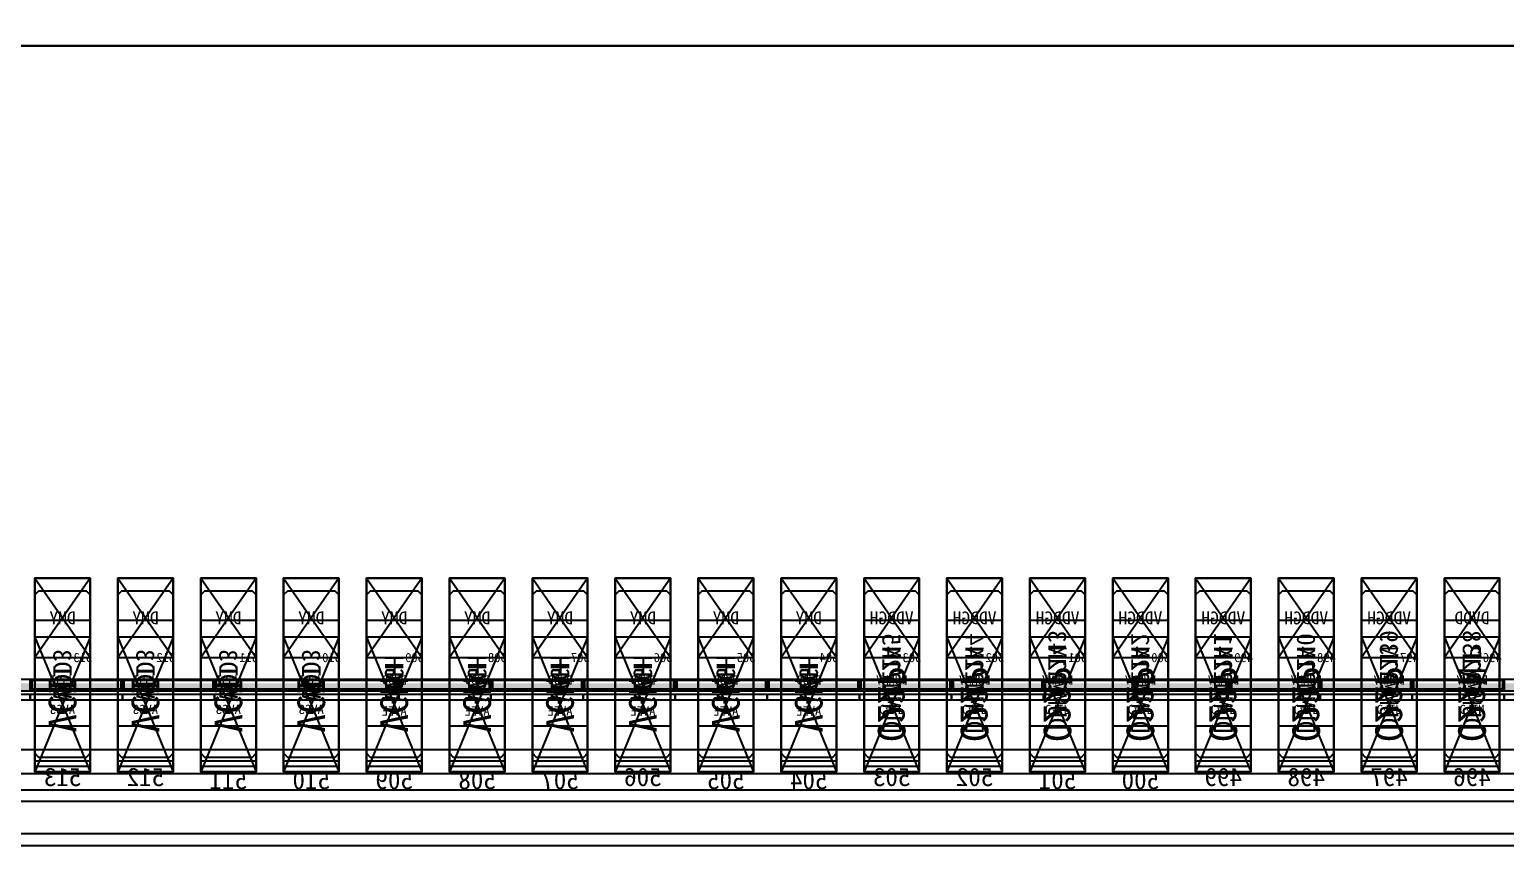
# Model space of a CAD drawing. Header units: millimetres. Extents: x 427 to 2444, y 137 to 817.
# Drawn here: x 1126.246 to 1127.047, y 300.775 to 301.218 of the extents above; entities that cross this region are included whole.
import ezdxf
from ezdxf.enums import TextEntityAlignment as Align

# ---------------------------------------------------------------- set-up
doc = ezdxf.new("R2010")
doc.units = ezdxf.units.MM
for name, color, linetype in [('L0', 211, 'Continuous'), ('L102', 91, 'Continuous'), ('L114', 213, 'Continuous'), ('L240', 60, 'Continuous'), ('L241', 200, 'Continuous'), ('L242', 51, 'Continuous'), ('L245', 53, 'Continuous'), ('L246', 93, 'Continuous'), ('L59', 140, 'Continuous'), ('L63', 4, 'Continuous'), ('L98', 150, 'Continuous')]:
    doc.layers.add(name, color=color, linetype=linetype)
doc.styles.add('txt', font='simhei.ttf')

# ---------------------------------------------------------------- blocks, each defined once
blk = doc.blocks.new('HX8394_F_PAD')
at = {"layer": 'L0'}
blk.add_lwpolyline([(-13.86, -0.4025), (-13.86, 0.4025), (13.86, 0.4025), (13.86, -0.4025), (-13.86, -0.4025)], close=True, dxfattribs=at)
at = {"layer": 'L241'}
blk.add_lwpolyline([(-13.9, -0.435), (-13.9, 0.435), (13.9, 0.435), (13.9, -0.435), (-13.9, -0.435)], close=True, dxfattribs=at)
at = {"layer": 'L242'}
for points in [[(8.6045, -0.3935), (8.6025, -0.3915), (8.6025, -0.3055), (8.6045, -0.3035), (8.6305, -0.3035), (8.6325, -0.3055), (8.6325, -0.3915), (8.6305, -0.3935), (8.6045, -0.3935)], [(8.6495, -0.3935), (8.6475, -0.3915), (8.6475, -0.3055), (8.6495, -0.3035), (8.6755, -0.3035), (8.6775, -0.3055), (8.6775, -0.3915), (8.6755, -0.3935), (8.6495, -0.3935)], [(8.6945, -0.3935), (8.6925, -0.3915), (8.6925, -0.3055), (8.6945, -0.3035), (8.7205, -0.3035), (8.7225, -0.3055), (8.7225, -0.3915), (8.7205, -0.3935), (8.6945, -0.3935)], [(8.7395, -0.3935), (8.7375, -0.3915), (8.7375, -0.3055), (8.7395, -0.3035), (8.7655, -0.3035), (8.7675, -0.3055), (8.7675, -0.3915), (8.7655, -0.3935), (8.7395, -0.3935)], [(8.7845, -0.3935), (8.7825, -0.3915), (8.7825, -0.3055), (8.7845, -0.3035), (8.8105, -0.3035), (8.8125, -0.3055), (8.8125, -0.3915), (8.8105, -0.3935), (8.7845, -0.3935)], [(8.8295, -0.3935), (8.8275, -0.3915), (8.8275, -0.3055), (8.8295, -0.3035), (8.8555, -0.3035), (8.8575, -0.3055), (8.8575, -0.3915), (8.8555, -0.3935), (8.8295, -0.3935)], [(8.8745, -0.3935), (8.8725, -0.3915), (8.8725, -0.3055), (8.8745, -0.3035), (8.9005, -0.3035), (8.9025, -0.3055), (8.9025, -0.3915), (8.9005, -0.3935), (8.8745, -0.3935)], [(8.9195, -0.3935), (8.9175, -0.3915), (8.9175, -0.3055), (8.9195, -0.3035), (8.9455, -0.3035), (8.9475, -0.3055), (8.9475, -0.3915), (8.9455, -0.3935), (8.9195, -0.3935)], [(8.9645, -0.3935), (8.9625, -0.3915), (8.9625, -0.3055), (8.9645, -0.3035), (8.9905, -0.3035), (8.9925, -0.3055), (8.9925, -0.3915), (8.9905, -0.3935), (8.9645, -0.3935)], [(9.0095, -0.3935), (9.0075, -0.3915), (9.0075, -0.3055), (9.0095, -0.3035), (9.0355, -0.3035), (9.0375, -0.3055), (9.0375, -0.3915), (9.0355, -0.3935), (9.0095, -0.3935)], [(9.0545, -0.3935), (9.0525, -0.3915), (9.0525, -0.3055), (9.0545, -0.3035), (9.0805, -0.3035), (9.0825, -0.3055), (9.0825, -0.3915), (9.0805, -0.3935), (9.0545, -0.3935)], [(9.0995, -0.3935), (9.0975, -0.3915), (9.0975, -0.3055), (9.0995, -0.3035), (9.1255, -0.3035), (9.1275, -0.3055), (9.1275, -0.3915), (9.1255, -0.3935), (9.0995, -0.3935)], [(9.1445, -0.3935), (9.1425, -0.3915), (9.1425, -0.3055), (9.1445, -0.3035), (9.1705, -0.3035), (9.1725, -0.3055), (9.1725, -0.3915), (9.1705, -0.3935), (9.1445, -0.3935)], [(9.1895, -0.3935), (9.1875, -0.3915), (9.1875, -0.3055), (9.1895, -0.3035), (9.2155, -0.3035), (9.2175, -0.3055), (9.2175, -0.3915), (9.2155, -0.3935), (9.1895, -0.3935)], [(9.2345, -0.3935), (9.2325, -0.3915), (9.2325, -0.3055), (9.2345, -0.3035), (9.2605, -0.3035), (9.2625, -0.3055), (9.2625, -0.3915), (9.2605, -0.3935), (9.2345, -0.3935)], [(9.2795, -0.3935), (9.2775, -0.3915), (9.2775, -0.3055), (9.2795, -0.3035), (9.3055, -0.3035), (9.3075, -0.3055), (9.3075, -0.3915), (9.3055, -0.3935), (9.2795, -0.3935)], [(9.3245, -0.3935), (9.3225, -0.3915), (9.3225, -0.3055), (9.3245, -0.3035), (9.3505, -0.3035), (9.3525, -0.3055), (9.3525, -0.3915), (9.3505, -0.3935), (9.3245, -0.3935)], [(9.3695, -0.3935), (9.3675, -0.3915), (9.3675, -0.3055), (9.3695, -0.3035), (9.3955, -0.3035), (9.3975, -0.3055), (9.3975, -0.3915), (9.3955, -0.3935), (9.3695, -0.3935)]]:
    blk.add_lwpolyline(points, close=True, dxfattribs=at)
at = {"layer": 'L240', "style": 'txt'}
for s, p in [('C22P', (8.6175, -0.346834)), ('C22N', (8.6625, -0.346834)), ('C22N', (8.7075, -0.346834)), ('C22N', (8.7525, -0.346834)), ('C22N', (8.7975, -0.346834)), ('C22N', (8.8425, -0.346834)), ('C22N', (8.8875, -0.346834)), ('C22N', (8.9325, -0.346834)), ('VDD3', (9.2475, -0.3485)), ('VDD3', (9.2925, -0.3485)), ('VDD3', (9.3375, -0.3485)), ('VDD3', (9.3825, -0.3485)), ('VGH', (8.9775, -0.3485)), ('VGH', (9.0225, -0.3485)), ('VGH', (9.0675, -0.3485)), ('VGH', (9.1125, -0.3485)), ('VGH', (9.1575, -0.3485)), ('VGH', (9.2025, -0.3485))]:
    blk.add_text(s, height=0.01, rotation=90, dxfattribs=at).set_placement(p, align=Align.MIDDLE_CENTER)
blk = doc.blocks.new('NTBUMP_73X30')
at = {"color": 5, "linetype": 'Continuous'}
blk.add_lwpolyline([(-0.015, 0.04), (0.015, -0.033), (0.015, 0.04), (-0.015, -0.033)], dxfattribs=at)
at = {"layer": 'L242', "color": 5}
blk.add_lwpolyline([(-0.015, -0.033), (-0.015, 0.04), (0.015, 0.04), (0.015, -0.033), (-0.015, -0.033)], close=True, dxfattribs=at)
blk = doc.blocks.new('ILI9881C_AA_NTBUMP_PM_875UM')
at = {"layer": 'L241'}
blk.add_lwpolyline([(-13.92, -0.4375), (-13.92, 0.4375), (13.92, 0.4375), (13.92, -0.4375), (-13.92, -0.4375)], close=True, dxfattribs=at)
for p in [(8.6175, -0.3645), (8.6625, -0.3645), (8.7075, -0.3645), (8.7525, -0.3645), (8.7975, -0.3645), (8.8425, -0.3645), (8.8875, -0.3645), (8.9325, -0.3645), (8.9775, -0.3645), (9.0225, -0.3645), (9.0675, -0.3645), (9.1125, -0.3645), (9.1575, -0.3645), (9.2025, -0.3645), (9.2475, -0.3645), (9.2925, -0.3645), (9.3375, -0.3645), (9.3825, -0.3645)]:
    blk.add_blockref('NTBUMP_73X30', p)
at = {"layer": 'L246', "style": 'txt'}
for s, p in [('C22N', (8.6175, -0.361)), ('C22P', (8.6625, -0.361)), ('C22P', (8.7075, -0.361)), ('C22P', (8.7525, -0.361)), ('C22P', (8.7975, -0.361)), ('C22P', (8.8425, -0.361)), ('C22P', (8.8875, -0.361)), ('C22P', (8.9325, -0.361)), ('VGH', (8.9775, -0.361)), ('VGH', (9.0225, -0.361)), ('VGH', (9.0675, -0.361)), ('VGH', (9.1125, -0.361)), ('VGH', (9.1575, -0.361)), ('VGH', (9.2025, -0.361)), ('VCI', (9.2475, -0.361)), ('VCI', (9.2925, -0.361)), ('VCI', (9.3375, -0.361)), ('VCI', (9.3825, -0.361))]:
    blk.add_text(s, height=0.015, rotation=90, dxfattribs=at).set_placement(p, align=Align.MIDDLE_CENTER)
for s, p in [('496', (8.6175, -0.400279)), ('497', (8.6625, -0.400279)), ('498', (8.7075, -0.400279)), ('499', (8.7525, -0.400279)), ('500', (8.7975, -0.401945)), ('501', (8.8425, -0.401945)), ('502', (8.8875, -0.400279)), ('503', (8.9325, -0.400279)), ('504', (8.9775, -0.401945)), ('505', (9.0225, -0.401945)), ('506', (9.0675, -0.400279)), ('507', (9.1125, -0.401945)), ('508', (9.1575, -0.401945)), ('509', (9.2025, -0.401945)), ('510', (9.2475, -0.401945)), ('511', (9.2925, -0.401945)), ('512', (9.3375, -0.400279)), ('513', (9.3825, -0.400279))]:
    blk.add_text(s, height=0.01, dxfattribs=at).set_placement(p, align=Align.MIDDLE_CENTER)
blk = doc.blocks.new('INPUT_BUMP')
at = {"layer": 'L102'}
for points in [[(0.014, 0.04), (0.014, 0.041), (0.015, 0.041), (0.015, 0.04), (0.014, 0.04)], [(0.015, 0.04), (0.015, 0.041), (0.016, 0.041), (0.016, 0.04), (0.015, 0.04)], [(0.014, 0.039), (0.014, 0.04), (0.015, 0.04), (0.015, 0.039), (0.014, 0.039)], [(0.015, 0.039), (0.015, 0.04), (0.016, 0.04), (0.016, 0.039), (0.015, 0.039)]]:
    blk.add_lwpolyline(points, close=True, dxfattribs=at)
at = {"layer": 'L242'}
blk.add_lwpolyline([(0, 0.01), (0, 0.08), (0.03, 0.08), (0.03, 0.01), (0, 0.01)], close=True, dxfattribs=at)
blk = doc.blocks.new('JD9365Z_PAD_20170829_Y880')
at = {"layer": 'L241'}
blk.add_lwpolyline([(-13.95, -0.41), (-13.95, 0.41), (13.95, 0.41), (13.95, -0.41), (-13.95, -0.41)], close=True, dxfattribs=at)
at = {"row_count": 1, "column_count": 554, "row_spacing": 0.08, "column_spacing": 0.045}
blk.add_blockref('INPUT_BUMP', (-12.4575, -0.401), dxfattribs=at)
at = {"layer": 'L240', "style": 'txt'}
for s, p in [('C41N', (8.6175, -0.360167)), ('C41P', (8.6625, -0.360167)), ('C41P', (8.7075, -0.360167)), ('C41P', (8.7525, -0.360167)), ('C41P', (8.7975, -0.360167)), ('C41P', (8.8425, -0.360167)), ('C41P', (8.8875, -0.360167)), ('C41P', (8.9325, -0.360167))]:
    blk.add_text(s, height=0.005, rotation=180, dxfattribs=at).set_placement(p, align=Align.MIDDLE_CENTER)
for s, p in [('AVEE', (8.9775, -0.361)), ('AVEE', (9.0225, -0.361)), ('AVEE', (9.0675, -0.361)), ('AVEE', (9.1125, -0.361)), ('AVEE', (9.1575, -0.361)), ('AVEE', (9.2025, -0.361)), ('AVSS', (9.2475, -0.360167)), ('AVSS', (9.2925, -0.360167)), ('AVSS', (9.3375, -0.360167)), ('AVSS', (9.3825, -0.360167))]:
    blk.add_text(s, height=0.005, dxfattribs=at).set_placement(p, align=Align.MIDDLE_CENTER)
blk = doc.blocks.new('NV3052C3P_BUMP_ORI_20190911')
at = {"layer": 'L241'}
blk.add_lwpolyline([(-13.8, -0.398), (-13.8, 0.398), (13.8, 0.398), (13.8, -0.398), (-13.8, -0.398)], close=True, dxfattribs=at)
at = {"layer": 'L242'}
for points in [[(8.6025, -0.385), (8.6025, -0.337), (8.6325, -0.337), (8.6325, -0.385), (8.6025, -0.385)], [(8.6475, -0.385), (8.6475, -0.337), (8.6775, -0.337), (8.6775, -0.385), (8.6475, -0.385)], [(8.6925, -0.385), (8.6925, -0.337), (8.7225, -0.337), (8.7225, -0.385), (8.6925, -0.385)], [(8.7375, -0.385), (8.7375, -0.337), (8.7675, -0.337), (8.7675, -0.385), (8.7375, -0.385)], [(8.7825, -0.385), (8.7825, -0.337), (8.8125, -0.337), (8.8125, -0.385), (8.7825, -0.385)], [(8.8275, -0.385), (8.8275, -0.337), (8.8575, -0.337), (8.8575, -0.385), (8.8275, -0.385)], [(8.8725, -0.385), (8.8725, -0.337), (8.9025, -0.337), (8.9025, -0.385), (8.8725, -0.385)], [(8.9175, -0.385), (8.9175, -0.337), (8.9475, -0.337), (8.9475, -0.385), (8.9175, -0.385)], [(8.9625, -0.385), (8.9625, -0.337), (8.9925, -0.337), (8.9925, -0.385), (8.9625, -0.385)], [(9.0075, -0.385), (9.0075, -0.337), (9.0375, -0.337), (9.0375, -0.385), (9.0075, -0.385)], [(9.0525, -0.385), (9.0525, -0.337), (9.0825, -0.337), (9.0825, -0.385), (9.0525, -0.385)], [(9.0975, -0.385), (9.0975, -0.337), (9.1275, -0.337), (9.1275, -0.385), (9.0975, -0.385)], [(9.1425, -0.385), (9.1425, -0.337), (9.1725, -0.337), (9.1725, -0.385), (9.1425, -0.385)], [(9.1875, -0.385), (9.1875, -0.337), (9.2175, -0.337), (9.2175, -0.385), (9.1875, -0.385)], [(9.2325, -0.385), (9.2325, -0.337), (9.2625, -0.337), (9.2625, -0.385), (9.2325, -0.385)], [(9.2775, -0.385), (9.2775, -0.337), (9.3075, -0.337), (9.3075, -0.385), (9.2775, -0.385)], [(9.3225, -0.385), (9.3225, -0.337), (9.3525, -0.337), (9.3525, -0.385), (9.3225, -0.385)], [(9.3675, -0.385), (9.3675, -0.337), (9.3975, -0.337), (9.3975, -0.385), (9.3675, -0.385)]]:
    blk.add_lwpolyline(points, close=True, dxfattribs=at)
at = {"layer": 'L245', "style": 'txt'}
for s, p in [('DUMMY', (8.617473, -0.360167)), ('DUMMY', (8.662473, -0.360167)), ('DUMMY', (8.707473, -0.360167)), ('DUMMY', (8.752473, -0.360167)), ('DUMMY', (8.797473, -0.360167)), ('DUMMY', (8.842473, -0.360167)), ('DUMMY', (8.887473, -0.360167)), ('DUMMY', (8.932473, -0.360167)), ('DVDD', (8.977473, -0.360167)), ('DVDD', (9.022473, -0.360167)), ('DVDD', (9.067473, -0.360167)), ('DVDD', (9.112473, -0.360167)), ('DVDD', (9.157473, -0.360167)), ('DVDD', (9.202473, -0.360167)), ('VSSI', (9.247473, -0.360167)), ('VSSI', (9.292473, -0.360167)), ('VSSI', (9.337473, -0.360167)), ('VSSI', (9.382473, -0.360167))]:
    blk.add_text(s, height=0.005, dxfattribs=at).set_placement(p, align=Align.MIDDLE_CENTER)
blk = doc.blocks.new('BUMP_30_76')
at = {"layer": 'L242'}
blk.add_lwpolyline([(-0.015, -0.0195), (-0.015, 0.0565), (0.015, 0.0565), (0.015, -0.0195), (-0.015, -0.0195)], close=True, dxfattribs=at)
blk = doc.blocks.new('FL11283_A_OTHER')
at = {"layer": 'L102'}
blk.add_lwpolyline([(0, 0), (0, 0.41), (13.86, 0.41), (13.86, 0), (0, 0)], close=True, dxfattribs=at)
at = {"layer": 'L241'}
blk.add_lwpolyline([(-13.86, -0.41), (-13.86, 0.41), (13.86, 0.41), (13.86, 0.404), (-13.854, 0.404), (-13.854, -0.404), (13.854, -0.404), (13.854, 0.404), (13.86, 0.404), (13.86, -0.41), (-13.86, -0.41)], close=True, dxfattribs=at)
at = {"layer": 'L59'}
for points in [[(-13.86, -0.41), (-13.86, 0.41), (13.86, 0.41), (13.86, -0.41), (-13.86, -0.41)], [(0, -0.41), (0, 0), (13.86, 0), (13.86, -0.41), (0, -0.41)]]:
    blk.add_lwpolyline(points, close=True, dxfattribs=at)
for p in [(8.6175, -0.3685), (8.6625, -0.3685), (8.7075, -0.3685), (8.7525, -0.3685), (8.7975, -0.3685), (8.8425, -0.3685), (8.8875, -0.3685), (8.9325, -0.3685), (8.9775, -0.3685), (9.0225, -0.3685), (9.0675, -0.3685), (9.1125, -0.3685), (9.1575, -0.3685), (9.2025, -0.3685), (9.2475, -0.3685), (9.2925, -0.3685), (9.3375, -0.3685), (9.3825, -0.3685)]:
    blk.add_blockref('BUMP_30_76', p)
at = {"layer": 'L102', "style": 'txt'}
for s, p in [('DUMMY138', (8.6175, -0.344334)), ('DUMMY139', (8.6625, -0.344334)), ('DUMMY140', (8.7075, -0.346)), ('DUMMY141', (8.7525, -0.346)), ('DUMMY142', (8.7975, -0.346)), ('DUMMY143', (8.8425, -0.344334)), ('DUMMY144', (8.8875, -0.346)), ('DUMMY145', (8.9325, -0.346)), ('VGH', (8.9775, -0.346)), ('VGH', (9.0225, -0.346)), ('VGH', (9.0675, -0.346)), ('VGH', (9.1125, -0.346)), ('VGH', (9.1575, -0.346)), ('VGH', (9.2025, -0.346)), ('VCI', (9.2475, -0.346)), ('VCI', (9.2925, -0.346)), ('VCI', (9.3375, -0.346)), ('VCI', (9.3825, -0.346))]:
    blk.add_text(s, height=0.01, rotation=90, dxfattribs=at).set_placement(p, align=Align.MIDDLE_CENTER)
blk = doc.blocks.new('GC9702_ANALOG_PAD_BUMP')
at = {"color": 5, "linetype": 'Continuous'}
blk.add_lwpolyline([(-0.015, 0.0215), (0.015, -0.0215), (0.015, 0.0215), (-0.015, -0.0215)], dxfattribs=at)
at = {"layer": 'L242', "color": 5}
blk.add_lwpolyline([(-0.015, -0.0215), (-0.015, 0.0215), (0.015, 0.0215), (0.015, -0.0215), (-0.015, -0.0215)], close=True, dxfattribs=at)
blk = doc.blocks.new('GC9702_BUMP_NOCOMPENSATION')
at = {"layer": 'L114', "const_width": 0.004}
for points in [[(8.55, -0.378), (8.6, -0.378)], [(8.55, -0.378), (8.6, -0.378)], [(8.55, -0.378), (8.6, -0.378)], [(8.55, -0.378), (8.6, -0.378)], [(8.6, -0.378), (8.65, -0.378)], [(8.6, -0.378), (8.65, -0.378)], [(8.6, -0.378), (8.65, -0.378)], [(8.6, -0.378), (8.65, -0.378)], [(8.65, -0.378), (8.7, -0.378)], [(8.65, -0.378), (8.7, -0.378)], [(8.65, -0.378), (8.7, -0.378)], [(8.65, -0.378), (8.7, -0.378)], [(8.7, -0.378), (8.75, -0.378)], [(8.7, -0.378), (8.75, -0.378)], [(8.7, -0.378), (8.75, -0.378)], [(8.7, -0.378), (8.75, -0.378)], [(8.75, -0.378), (8.8, -0.378)], [(8.75, -0.378), (8.8, -0.378)], [(8.75, -0.378), (8.8, -0.378)], [(8.75, -0.378), (8.8, -0.378)], [(8.8, -0.378), (8.85, -0.378)], [(8.8, -0.378), (8.85, -0.378)], [(8.8, -0.378), (8.85, -0.378)], [(8.8, -0.378), (8.85, -0.378)], [(8.85, -0.378), (8.9, -0.378)], [(8.85, -0.378), (8.9, -0.378)], [(8.85, -0.378), (8.9, -0.378)], [(8.85, -0.378), (8.9, -0.378)], [(8.9, -0.378), (8.95, -0.378)], [(8.9, -0.378), (8.95, -0.378)], [(8.9, -0.378), (8.95, -0.378)], [(8.9, -0.378), (8.95, -0.378)], [(8.95, -0.378), (9, -0.378)], [(8.95, -0.378), (9, -0.378)], [(8.95, -0.378), (9, -0.378)], [(8.95, -0.378), (9, -0.378)], [(9, -0.378), (9.05, -0.378)], [(9, -0.378), (9.05, -0.378)], [(9, -0.378), (9.05, -0.378)], [(9, -0.378), (9.05, -0.378)], [(9.05, -0.378), (9.1, -0.378)], [(9.05, -0.378), (9.1, -0.378)], [(9.05, -0.378), (9.1, -0.378)], [(9.05, -0.378), (9.1, -0.378)], [(9.1, -0.378), (9.15, -0.378)], [(9.1, -0.378), (9.15, -0.378)], [(9.1, -0.378), (9.15, -0.378)], [(9.1, -0.378), (9.15, -0.378)], [(9.15, -0.378), (9.2, -0.378)], [(9.15, -0.378), (9.2, -0.378)], [(9.15, -0.378), (9.2, -0.378)], [(9.15, -0.378), (9.2, -0.378)], [(9.2, -0.378), (9.25, -0.378)], [(9.2, -0.378), (9.25, -0.378)], [(9.2, -0.378), (9.25, -0.378)], [(9.2, -0.378), (9.25, -0.378)], [(9.25, -0.378), (9.3, -0.378)], [(9.25, -0.378), (9.3, -0.378)], [(9.25, -0.378), (9.3, -0.378)], [(9.25, -0.378), (9.3, -0.378)], [(9.3, -0.378), (9.35, -0.378)], [(9.3, -0.378), (9.35, -0.378)], [(9.3, -0.378), (9.35, -0.378)], [(9.3, -0.378), (9.35, -0.378)], [(9.35, -0.378), (9.4, -0.378)], [(9.35, -0.378), (9.4, -0.378)], [(9.35, -0.378), (9.4, -0.378)], [(9.35, -0.378), (9.4, -0.378)], [(9.4, -0.378), (9.45, -0.378)], [(9.4, -0.378), (9.45, -0.378)], [(9.4, -0.378), (9.45, -0.378)], [(9.4, -0.378), (9.45, -0.378)]]:
    blk.add_lwpolyline(points, dxfattribs=at)
at = {"layer": 'L114'}
for points in [[(8.55, -0.38), (8.55, -0.374), (8.6, -0.374), (8.6, -0.38), (8.55, -0.38)], [(8.55, -0.38), (8.55, -0.374), (8.6, -0.374), (8.6, -0.38), (8.55, -0.38)], [(8.6, -0.38), (8.6, -0.374), (8.65, -0.374), (8.65, -0.38), (8.6, -0.38)], [(8.6, -0.38), (8.6, -0.374), (8.65, -0.374), (8.65, -0.38), (8.6, -0.38)], [(8.60074, -0.379), (8.60074, -0.37443), (8.64918, -0.37443), (8.64918, -0.379), (8.60074, -0.379)], [(8.60074, -0.379), (8.60074, -0.37443), (8.64918, -0.37443), (8.64918, -0.379), (8.60074, -0.379)], [(8.65, -0.38), (8.65, -0.374), (8.7, -0.374), (8.7, -0.38), (8.65, -0.38)], [(8.65, -0.38), (8.65, -0.374), (8.7, -0.374), (8.7, -0.38), (8.65, -0.38)], [(8.65074, -0.379), (8.65074, -0.37443), (8.69918, -0.37443), (8.69918, -0.379), (8.65074, -0.379)], [(8.65074, -0.379), (8.65074, -0.37443), (8.69918, -0.37443), (8.69918, -0.379), (8.65074, -0.379)], [(8.7, -0.38), (8.7, -0.374), (8.75, -0.374), (8.75, -0.38), (8.7, -0.38)], [(8.7, -0.38), (8.7, -0.374), (8.75, -0.374), (8.75, -0.38), (8.7, -0.38)], [(8.70074, -0.379), (8.70074, -0.37443), (8.74918, -0.37443), (8.74918, -0.379), (8.70074, -0.379)], [(8.70074, -0.379), (8.70074, -0.37443), (8.74918, -0.37443), (8.74918, -0.379), (8.70074, -0.379)], [(8.75, -0.38), (8.75, -0.374), (8.8, -0.374), (8.8, -0.38), (8.75, -0.38)], [(8.75, -0.38), (8.75, -0.374), (8.8, -0.374), (8.8, -0.38), (8.75, -0.38)], [(8.75074, -0.379), (8.75074, -0.37443), (8.79918, -0.37443), (8.79918, -0.379), (8.75074, -0.379)], [(8.75074, -0.379), (8.75074, -0.37443), (8.79918, -0.37443), (8.79918, -0.379), (8.75074, -0.379)], [(8.8, -0.38), (8.8, -0.374), (8.85, -0.374), (8.85, -0.38), (8.8, -0.38)], [(8.8, -0.38), (8.8, -0.374), (8.85, -0.374), (8.85, -0.38), (8.8, -0.38)], [(8.80074, -0.379), (8.80074, -0.37443), (8.84918, -0.37443), (8.84918, -0.379), (8.80074, -0.379)], [(8.80074, -0.379), (8.80074, -0.37443), (8.84918, -0.37443), (8.84918, -0.379), (8.80074, -0.379)], [(8.85, -0.38), (8.85, -0.374), (8.9, -0.374), (8.9, -0.38), (8.85, -0.38)], [(8.85, -0.38), (8.85, -0.374), (8.9, -0.374), (8.9, -0.38), (8.85, -0.38)], [(8.85074, -0.379), (8.85074, -0.37443), (8.89918, -0.37443), (8.89918, -0.379), (8.85074, -0.379)], [(8.85074, -0.379), (8.85074, -0.37443), (8.89918, -0.37443), (8.89918, -0.379), (8.85074, -0.379)], [(8.9, -0.38), (8.9, -0.374), (8.95, -0.374), (8.95, -0.38), (8.9, -0.38)], [(8.9, -0.38), (8.9, -0.374), (8.95, -0.374), (8.95, -0.38), (8.9, -0.38)], [(8.90074, -0.379), (8.90074, -0.37443), (8.94918, -0.37443), (8.94918, -0.379), (8.90074, -0.379)], [(8.90074, -0.379), (8.90074, -0.37443), (8.94918, -0.37443), (8.94918, -0.379), (8.90074, -0.379)], [(8.95, -0.38), (8.95, -0.374), (9, -0.374), (9, -0.38), (8.95, -0.38)], [(8.95, -0.38), (8.95, -0.374), (9, -0.374), (9, -0.38), (8.95, -0.38)], [(8.95074, -0.379), (8.95074, -0.37443), (8.99918, -0.37443), (8.99918, -0.379), (8.95074, -0.379)], [(8.95074, -0.379), (8.95074, -0.37443), (8.99918, -0.37443), (8.99918, -0.379), (8.95074, -0.379)], [(9, -0.38), (9, -0.374), (9.05, -0.374), (9.05, -0.38), (9, -0.38)], [(9, -0.38), (9, -0.374), (9.05, -0.374), (9.05, -0.38), (9, -0.38)], [(9.00074, -0.379), (9.00074, -0.37443), (9.04918, -0.37443), (9.04918, -0.379), (9.00074, -0.379)], [(9.00074, -0.379), (9.00074, -0.37443), (9.04918, -0.37443), (9.04918, -0.379), (9.00074, -0.379)], [(9.05, -0.38), (9.05, -0.374), (9.1, -0.374), (9.1, -0.38), (9.05, -0.38)], [(9.05, -0.38), (9.05, -0.374), (9.1, -0.374), (9.1, -0.38), (9.05, -0.38)], [(9.05074, -0.379), (9.05074, -0.37443), (9.09918, -0.37443), (9.09918, -0.379), (9.05074, -0.379)], [(9.05074, -0.379), (9.05074, -0.37443), (9.09918, -0.37443), (9.09918, -0.379), (9.05074, -0.379)], [(9.1, -0.38), (9.1, -0.374), (9.15, -0.374), (9.15, -0.38), (9.1, -0.38)], [(9.1, -0.38), (9.1, -0.374), (9.15, -0.374), (9.15, -0.38), (9.1, -0.38)], [(9.10074, -0.379), (9.10074, -0.37443), (9.14918, -0.37443), (9.14918, -0.379), (9.10074, -0.379)], [(9.10074, -0.379), (9.10074, -0.37443), (9.14918, -0.37443), (9.14918, -0.379), (9.10074, -0.379)], [(9.15, -0.38), (9.15, -0.374), (9.2, -0.374), (9.2, -0.38), (9.15, -0.38)], [(9.15, -0.38), (9.15, -0.374), (9.2, -0.374), (9.2, -0.38), (9.15, -0.38)], [(9.15074, -0.379), (9.15074, -0.37443), (9.19918, -0.37443), (9.19918, -0.379), (9.15074, -0.379)], [(9.15074, -0.379), (9.15074, -0.37443), (9.19918, -0.37443), (9.19918, -0.379), (9.15074, -0.379)], [(9.2, -0.38), (9.2, -0.374), (9.25, -0.374), (9.25, -0.38), (9.2, -0.38)], [(9.2, -0.38), (9.2, -0.374), (9.25, -0.374), (9.25, -0.38), (9.2, -0.38)], [(9.20074, -0.379), (9.20074, -0.37443), (9.24918, -0.37443), (9.24918, -0.379), (9.20074, -0.379)], [(9.20074, -0.379), (9.20074, -0.37443), (9.24918, -0.37443), (9.24918, -0.379), (9.20074, -0.379)], [(9.25, -0.38), (9.25, -0.374), (9.3, -0.374), (9.3, -0.38), (9.25, -0.38)], [(9.25, -0.38), (9.25, -0.374), (9.3, -0.374), (9.3, -0.38), (9.25, -0.38)], [(9.25074, -0.379), (9.25074, -0.37443), (9.29918, -0.37443), (9.29918, -0.379), (9.25074, -0.379)], [(9.25074, -0.379), (9.25074, -0.37443), (9.29918, -0.37443), (9.29918, -0.379), (9.25074, -0.379)], [(9.3, -0.38), (9.3, -0.374), (9.35, -0.374), (9.35, -0.38), (9.3, -0.38)], [(9.3, -0.38), (9.3, -0.374), (9.35, -0.374), (9.35, -0.38), (9.3, -0.38)], [(9.30074, -0.379), (9.30074, -0.37443), (9.34918, -0.37443), (9.34918, -0.379), (9.30074, -0.379)], [(9.30074, -0.379), (9.30074, -0.37443), (9.34918, -0.37443), (9.34918, -0.379), (9.30074, -0.379)], [(9.35, -0.38), (9.35, -0.374), (9.4, -0.374), (9.4, -0.38), (9.35, -0.38)], [(9.35, -0.38), (9.35, -0.374), (9.4, -0.374), (9.4, -0.38), (9.35, -0.38)], [(9.35074, -0.379), (9.35074, -0.37443), (9.39918, -0.37443), (9.39918, -0.379), (9.35074, -0.379)], [(9.35074, -0.379), (9.35074, -0.37443), (9.39918, -0.37443), (9.39918, -0.379), (9.35074, -0.379)], [(9.4, -0.38), (9.4, -0.374), (9.45, -0.374), (9.45, -0.38), (9.4, -0.38)], [(9.4, -0.38), (9.4, -0.374), (9.45, -0.374), (9.45, -0.38), (9.4, -0.38)]]:
    blk.add_lwpolyline(points, close=True, dxfattribs=at)
at = {"layer": 'L241'}
for points in [[(8.55, -0.385), (8.55, -0.382), (8.6, -0.382), (8.6, -0.385), (8.55, -0.385)], [(8.55, -0.385), (8.55, -0.382), (8.6, -0.382), (8.6, -0.385), (8.55, -0.385)], [(8.6, -0.385), (8.6, -0.382), (8.65, -0.382), (8.65, -0.385), (8.6, -0.385)], [(8.6, -0.385), (8.6, -0.382), (8.65, -0.382), (8.65, -0.385), (8.6, -0.385)], [(8.65, -0.385), (8.65, -0.382), (8.7, -0.382), (8.7, -0.385), (8.65, -0.385)], [(8.65, -0.385), (8.65, -0.382), (8.7, -0.382), (8.7, -0.385), (8.65, -0.385)], [(8.7, -0.385), (8.7, -0.382), (8.75, -0.382), (8.75, -0.385), (8.7, -0.385)], [(8.7, -0.385), (8.7, -0.382), (8.75, -0.382), (8.75, -0.385), (8.7, -0.385)], [(8.75, -0.385), (8.75, -0.382), (8.8, -0.382), (8.8, -0.385), (8.75, -0.385)], [(8.75, -0.385), (8.75, -0.382), (8.8, -0.382), (8.8, -0.385), (8.75, -0.385)], [(8.8, -0.385), (8.8, -0.382), (8.85, -0.382), (8.85, -0.385), (8.8, -0.385)], [(8.8, -0.385), (8.8, -0.382), (8.85, -0.382), (8.85, -0.385), (8.8, -0.385)], [(8.85, -0.385), (8.85, -0.382), (8.9, -0.382), (8.9, -0.385), (8.85, -0.385)], [(8.85, -0.385), (8.85, -0.382), (8.9, -0.382), (8.9, -0.385), (8.85, -0.385)], [(8.9, -0.385), (8.9, -0.382), (8.95, -0.382), (8.95, -0.385), (8.9, -0.385)], [(8.9, -0.385), (8.9, -0.382), (8.95, -0.382), (8.95, -0.385), (8.9, -0.385)], [(8.95, -0.385), (8.95, -0.382), (9, -0.382), (9, -0.385), (8.95, -0.385)], [(8.95, -0.385), (8.95, -0.382), (9, -0.382), (9, -0.385), (8.95, -0.385)], [(9, -0.385), (9, -0.382), (9.05, -0.382), (9.05, -0.385), (9, -0.385)], [(9, -0.385), (9, -0.382), (9.05, -0.382), (9.05, -0.385), (9, -0.385)], [(9.05, -0.385), (9.05, -0.382), (9.1, -0.382), (9.1, -0.385), (9.05, -0.385)], [(9.05, -0.385), (9.05, -0.382), (9.1, -0.382), (9.1, -0.385), (9.05, -0.385)], [(9.1, -0.385), (9.1, -0.382), (9.15, -0.382), (9.15, -0.385), (9.1, -0.385)], [(9.1, -0.385), (9.1, -0.382), (9.15, -0.382), (9.15, -0.385), (9.1, -0.385)], [(9.15, -0.385), (9.15, -0.382), (9.2, -0.382), (9.2, -0.385), (9.15, -0.385)], [(9.15, -0.385), (9.15, -0.382), (9.2, -0.382), (9.2, -0.385), (9.15, -0.385)], [(9.2, -0.385), (9.2, -0.382), (9.25, -0.382), (9.25, -0.385), (9.2, -0.385)], [(9.2, -0.385), (9.2, -0.382), (9.25, -0.382), (9.25, -0.385), (9.2, -0.385)], [(9.25, -0.385), (9.25, -0.382), (9.3, -0.382), (9.3, -0.385), (9.25, -0.385)], [(9.25, -0.385), (9.25, -0.382), (9.3, -0.382), (9.3, -0.385), (9.25, -0.385)], [(9.3, -0.385), (9.3, -0.382), (9.35, -0.382), (9.35, -0.385), (9.3, -0.385)], [(9.3, -0.385), (9.3, -0.382), (9.35, -0.382), (9.35, -0.385), (9.3, -0.385)], [(9.35, -0.385), (9.35, -0.382), (9.4, -0.382), (9.4, -0.385), (9.35, -0.385)], [(9.35, -0.385), (9.35, -0.382), (9.4, -0.382), (9.4, -0.385), (9.35, -0.385)], [(9.4, -0.385), (9.4, -0.382), (9.45, -0.382), (9.45, -0.385), (9.4, -0.385)], [(9.4, -0.385), (9.4, -0.382), (9.45, -0.382), (9.45, -0.385), (9.4, -0.385)]]:
    blk.add_lwpolyline(points, close=True, dxfattribs=at)
at = {"row_count": 1, "column_count": 554, "row_spacing": 0.043, "column_spacing": 0.045}
blk.add_blockref('GC9702_ANALOG_PAD_BUMP', (-12.4425, -0.3405), dxfattribs=at)
at = {"layer": 'L114', "style": 'txt'}
for s, p in [('496', (8.6065, -0.362)), ('497', (8.6515, -0.362)), ('498', (8.6965, -0.362)), ('499', (8.7415, -0.362)), ('500', (8.7865, -0.362)), ('501', (8.8315, -0.362)), ('502', (8.8765, -0.362)), ('503', (8.9215, -0.362)), ('504', (8.9665, -0.362)), ('505', (9.0115, -0.362)), ('506', (9.0565, -0.362)), ('507', (9.1015, -0.362)), ('508', (9.1465, -0.362)), ('509', (9.1915, -0.362)), ('510', (9.2365, -0.362)), ('511', (9.2815, -0.362)), ('512', (9.3265, -0.362)), ('513', (9.3715, -0.362))]:
    blk.add_text(s, height=0.005, dxfattribs=at).set_placement(p, align=Align.MIDDLE_CENTER)
at = {"layer": 'L98', "style": 'txt'}
for s, p in [('DVDD', (8.6175, -0.3405)), ('VDDGH', (8.6625, -0.3405)), ('VDDGH', (8.7075, -0.3405)), ('VDDGH', (8.7525, -0.3405)), ('VDDGH', (8.7975, -0.3405)), ('VDDGH', (8.8425, -0.3405)), ('VDDGH', (8.8875, -0.3405)), ('VDDGH', (8.9325, -0.3405)), ('DMY', (8.9775, -0.3405)), ('DMY', (9.0225, -0.3405)), ('DMY', (9.0675, -0.3405)), ('DMY', (9.1125, -0.3405)), ('DMY', (9.1575, -0.3405)), ('DMY', (9.2025, -0.3405)), ('DMY', (9.2475, -0.3405)), ('DMY', (9.2925, -0.3405)), ('DMY', (9.3375, -0.3405)), ('DMY', (9.3825, -0.3405))]:
    blk.add_text(s, height=0.007, dxfattribs=at).set_placement(p, align=Align.MIDDLE_CENTER)
blk = doc.blocks.new('IC_GDS_ALL')
for name, p in [('ILI9881C_AA_NTBUMP_PM_875UM', (0, 0)), ('HX8394_F_PAD', (0, 0.004)), ('GC9702_BUMP_NOCOMPENSATION', (0, 0.0265)), ('NV3052C3P_BUMP_ORI_20190911', (0, 0.0125)), ('JD9365Z_PAD_20170829_Y880', (0, -0.0035)), ('FL11283_A_OTHER', (0, -0.0035))]:
    blk.add_blockref(name, p)
blk = doc.blocks.new('INPUT_PAD')
at = {"layer": 'L63'}
blk.add_lwpolyline([(0.01, -0.043), (0.01, 0.062), (0.04, 0.062), (0.04, -0.043), (0.01, -0.043)], close=True, dxfattribs=at)
blk = doc.blocks.new('IC_PAD_ALL')
at = {"row_count": 1, "column_count": 554, "row_spacing": 0.109, "column_spacing": 0.045}
blk.add_blockref('INPUT_PAD', (1.18, 0), dxfattribs=at)
blk = doc.blocks.new('IC_ALL')
at = {"yscale": -1, "rotation": 180}
blk.add_blockref('IC_GDS_ALL', (14, 0.4375), dxfattribs=at)
blk.add_blockref('IC_PAD_ALL', (0.3525, 0.083))
blk = doc.blocks.new('IC_FPC_OLB_ALL')
blk.add_blockref('IC_ALL', (1.188, 1.0245))

msp = doc.modelspace()

# ---------------------------------------------------------------- block references
msp.add_blockref('IC_FPC_OLB_ALL', (1120.45883, 299.75037))

doc.saveas('drawing.dxf')
